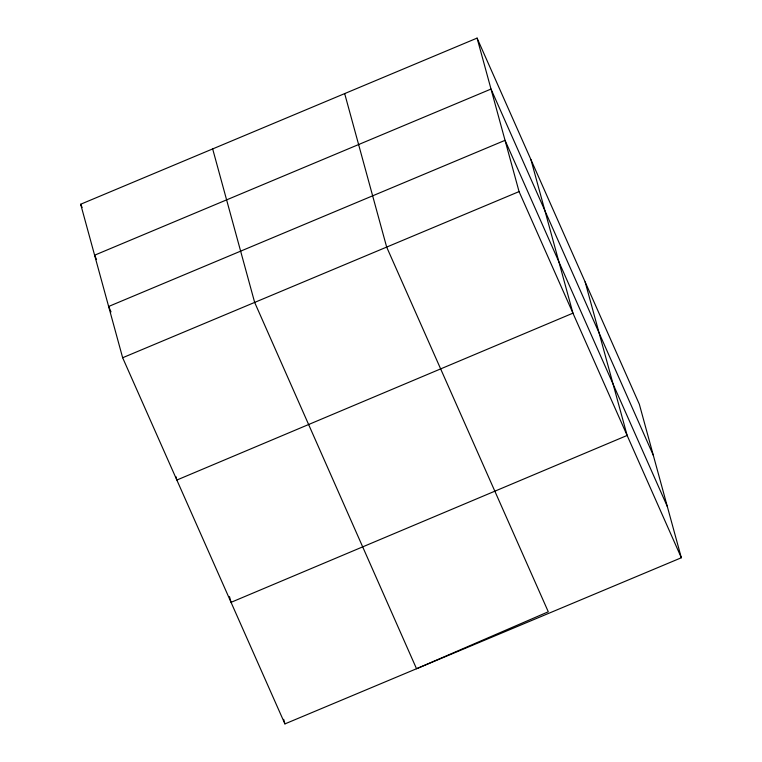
<?xml version="1.0" encoding="UTF-8"?>
<svg xmlns="http://www.w3.org/2000/svg" width="762" height="762" viewBox="0 0 762 762"><rect width="100%" height="100%" fill="white"/><g stroke="black" fill="none" stroke-linecap="round" stroke-linejoin="round"><path stroke-width="1.14" d="M80.667 204.245L477.079 38.1L639.347 404.26L681.333 557.755L284.921 723.9L122.653 357.74L80.667 204.245L82.106 207.502M122.653 357.74L519.065 191.595L477.079 38.1M653.282 455.219L491.014 89.059L94.602 255.203L96.536 259.556M667.312 506.482L505.044 140.332L108.633 306.476L111.023 311.877M519.065 191.595L681.333 557.755M585.149 281.959L627.136 435.454L231.048 602.332L229.495 596.636M530.952 159.668L572.938 313.163L176.851 480.041L175.908 476.602M344.672 93.593L386.667 247.088L548.288 611.781L416.538 668.741L254.66 302.419L212.665 148.923M283.674 719.347L284.921 723.9"/></g></svg>
